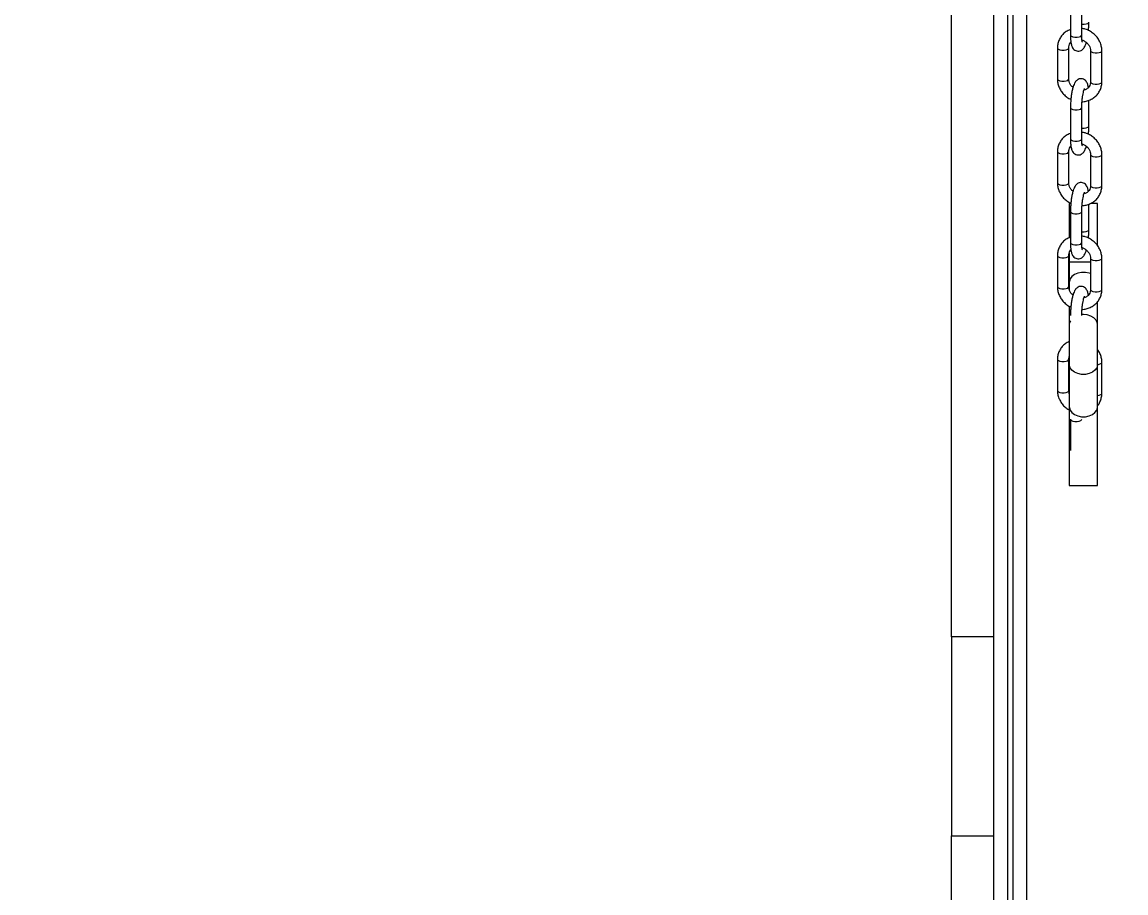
# Model space of a CAD drawing. Header units: millimetres. Extents: x -9110 to 8278, y -6387 to 5914.
# Drawn here: x -2524.1 to -2133, y -940.3 to -631.8 of the extents above; entities that cross this region are included whole.
import ezdxf

# ---------------------------------------------------------------- set-up
doc = ezdxf.new("R2010")
doc.units = ezdxf.units.MM
for name, color, linetype in [('DIKOM_ОБЪЕКТ', 7, 'Continuous'), ('DIKOM_РАЗМЕР_ЗОНА', 7, 'Continuous'), ('DIKOM_РАЗМЕР_ОБЪЕКТА', 7, 'Continuous')]:
    doc.layers.add(name, color=color, linetype=linetype)
doc.styles.add('style1', font='arial.ttf', dxfattribs={"width": 0.8})
doc.dimstyles.new('1-50', dxfattribs={"dimtxt": 300, "dimasz": 200, "dimexe": 100, "dimexo": 0, "dimgap": 100, "dimtad": 1, "dimtxsty": 'style1', "dimcen": 200, "dimclrd": 7, "dimclre": 7, "dimclrt": 7, "dimadec": 1, "dimazin": 2, "dimtfac": 1, "dimtmove": 0, "dimatfit": 2, "dimfxl": 0, "dimlwd": 25, "dimlwe": 18, "dimarcsym": 0})

# ---------------------------------------------------------------- blocks, each defined once
blk = doc.blocks.new('*D9')
at = {"layer": 'Defpoints', "color": 0, "transparency": 16777216}
for p in [(-2194.75, 3914.39), (-7206.95, -3406.45), (-367.75, -3406.45)]:
    blk.add_point(p, dxfattribs=at)
at = {"layer": 'DIKOM_РАЗМЕР_ОБЪЕКТА', "color": 7, "lineweight": 18, "transparency": 16777216}
for p, q in [((-2194.75, 3914.39), (-7306.95, 3914.39)), ((-367.75, -3406.45), (-7306.95, -3406.45))]:
    blk.add_line(p, q, dxfattribs=at)
at = {"layer": 'DIKOM_РАЗМЕР_ОБЪЕКТА', "color": 7, "lineweight": 25, "transparency": 16777216}
blk.add_line((-7206.95, 3714.39), (-7206.95, -3206.45), dxfattribs=at)
at = {"layer": 'DIKOM_РАЗМЕР_ОБЪЕКТА', "color": 7, "transparency": 16777216}
for points in [[(-7240.28, 3714.39), (-7173.61, 3714.39), (-7206.95, 3914.39)], [(-7240.28, -3206.45), (-7173.61, -3206.45), (-7206.95, -3406.45)]]:
    blk.add_solid(points, dxfattribs=at)
at = {"layer": 'DIKOM_РАЗМЕР_ОБЪЕКТА', "color": 7, "transparency": 16777216, "insert": (-7460.22, 292.26), "char_height": 300, "attachment_point": 5, "rotation": 90, "style": 'style1'}
blk.add_mtext('7300', dxfattribs=at)
blk = doc.blocks.new('*D10')
at = {"layer": 'Defpoints', "color": 0, "transparency": 16777216}
for p in [(-3851.31, 5914.39), (-8660.16, -5406.45), (-497.85, -5406.45)]:
    blk.add_point(p, dxfattribs=at)
at = {"layer": 'DIKOM_РАЗМЕР_ЗОНА', "color": 7, "lineweight": 18, "transparency": 16777216}
for p, q in [((-3851.31, 5914.39), (-8760.16, 5914.39)), ((-497.85, -5406.45), (-8760.16, -5406.45))]:
    blk.add_line(p, q, dxfattribs=at)
at = {"layer": 'DIKOM_РАЗМЕР_ЗОНА', "color": 7, "lineweight": 25, "transparency": 16777216}
blk.add_line((-8660.16, 5714.39), (-8660.16, -5206.45), dxfattribs=at)
at = {"layer": 'DIKOM_РАЗМЕР_ЗОНА', "color": 7, "transparency": 16777216}
for points in [[(-8693.49, 5714.39), (-8626.83, 5714.39), (-8660.16, 5914.39)], [(-8693.49, -5206.45), (-8626.83, -5206.45), (-8660.16, -5406.45)]]:
    blk.add_solid(points, dxfattribs=at)
at = {"layer": 'DIKOM_РАЗМЕР_ЗОНА', "color": 7, "transparency": 16777216, "insert": (-8913.43, 268.46), "char_height": 300, "attachment_point": 5, "rotation": 90, "style": 'style1'}
blk.add_mtext('11300', dxfattribs=at)
blk = doc.blocks.new('*D11')
at = {"layer": 'Defpoints', "color": 0, "transparency": 16777216}
for p in [(-6509.94, 303.97), (6278.2, -1263.03), (6278.2, -4309.96)]:
    blk.add_point(p, dxfattribs=at)
at = {"layer": 'DIKOM_РАЗМЕР_ОБЪЕКТА', "color": 7, "lineweight": 18, "transparency": 16777216}
for p, q in [((-6509.94, 303.97), (-6509.94, -4409.96)), ((6278.2, -1263.03), (6278.2, -4409.96))]:
    blk.add_line(p, q, dxfattribs=at)
at = {"layer": 'DIKOM_РАЗМЕР_ОБЪЕКТА', "color": 7, "lineweight": 25, "transparency": 16777216}
blk.add_line((-6309.94, -4309.96), (6078.2, -4309.96), dxfattribs=at)
at = {"layer": 'DIKOM_РАЗМЕР_ОБЪЕКТА', "color": 7, "transparency": 16777216}
for points in [[(-6309.94, -4276.63), (-6309.94, -4343.29), (-6509.94, -4309.96)], [(6078.2, -4276.63), (6078.2, -4343.29), (6278.2, -4309.96)]]:
    blk.add_solid(points, dxfattribs=at)
at = {"layer": 'DIKOM_РАЗМЕР_ОБЪЕКТА', "color": 7, "transparency": 16777216, "insert": (-27.26, -4056.79), "char_height": 300, "attachment_point": 5, "style": 'style1'}
blk.add_mtext('12800', dxfattribs=at)

msp = doc.modelspace()

# ---------------------------------------------------------------- linework, layer by layer
at = {"layer": 'DIKOM_ОБЪЕКТ', "color": 7, "linetype": 'Continuous', "lineweight": 15}
for p, q in [((-2173.084, 1853.969), (-2173.084, -1346.032)), ((-2168.084, -1346.032), (-2168.084, 1853.969)), ((-2174.816, -1746.032), (-2174.816, 3.968)), ((-2194.816, -849.617), (-2194.816, -445.853)), ((-2179.816, -849.617), (-2179.816, -445.853)), ((-2152.689, -625.364), (-2152.689, -636.4)), ((-2148.688, -636.4), (-2148.688, -625.364)), ((-2157.294, -640.959), (-2157.294, -651.995)), ((-2153.294, -651.995), (-2153.294, -640.959)), ((-2145.562, -641.949), (-2145.562, -652.985)), ((-2141.562, -652.985), (-2141.562, -641.949)), ((-2153.339, -652.16), (-2153.294, -651.995)), ((-2146.167, -668.58), (-2146.167, -659.504)), ((-2152.689, -662.151), (-2152.689, -673.187)), ((-2148.688, -673.187), (-2148.688, -662.151)), ((-2157.294, -677.746), (-2157.294, -688.782)), ((-2153.294, -688.782), (-2153.294, -677.746)), ((-2145.562, -678.736), (-2145.562, -689.772)), ((-2141.562, -689.772), (-2141.562, -678.736)), ((-2153.339, -688.947), (-2153.294, -688.782)), ((-2153.084, -696.032), (-2153.084, -708.172)), ((-2152.594, -696.032), (-2153.084, -696.032)), ((-2143.084, -696.032), (-2145.478, -696.032)), ((-2143.084, -711.044), (-2143.084, -696.032)), ((-2152.689, -698.938), (-2152.689, -709.974)), ((-2148.688, -709.974), (-2148.688, -698.938)), ((-2146.167, -705.367), (-2146.167, -696.291)), ((-2157.294, -714.533), (-2157.294, -725.569)), ((-2153.294, -725.569), (-2153.294, -714.533)), ((-2153.084, -713.502), (-2153.084, -716.889)), ((-2145.562, -715.523), (-2145.562, -726.559)), ((-2141.562, -726.559), (-2141.562, -715.523)), ((-2153.084, -716.889), (-2153.084, -723.961)), ((-2145.562, -716.889), (-2153.084, -716.889)), ((-2153.339, -725.734), (-2153.294, -725.569)), ((-2153.084, -723.961), (-2153.084, -726.669)), ((-2143.084, -738.96), (-2143.084, -730.895)), ((-2153.084, -732.471), (-2153.084, -738.96)), ((-2153.084, -738.96), (-2153.084, -753.103)), ((-2148.084, -735.425), (-2148.7, -735.452)), ((-2143.084, -753.103), (-2143.084, -738.96)), ((-2157.294, -751.319), (-2157.294, -762.355)), ((-2153.294, -762.355), (-2153.294, -751.319)), ((-2153.084, -753.103), (-2153.084, -768.103)), ((-2143.084, -768.103), (-2143.084, -753.103)), ((-2141.562, -763.345), (-2141.562, -752.309)), ((-2153.339, -762.52), (-2153.294, -762.355)), ((-2153.084, -768.103), (-2153.084, -775.174)), ((-2143.084, -775.174), (-2143.084, -768.103)), ((-2152.689, -772.511), (-2152.689, -783.547)), ((-2153.084, -775.174), (-2153.084, -796.032)), ((-2153.084, -775.174), (-2152.689, -775.174)), ((-2143.084, -796.032), (-2143.084, -775.174)), ((-2153.084, -796.032), (-2143.084, -796.032)), ((-2179.816, -849.617), (-2194.816, -849.617)), ((-2194.816, -849.617), (-2194.816, -920.129)), ((-2179.816, -920.129), (-2179.816, -849.617)), ((-2194.816, -920.129), (-2179.816, -920.129)), ((-2194.816, -1212.914), (-2194.816, -920.129)), ((-2179.816, -1212.914), (-2179.816, -920.129))]:
    msp.add_line(p, q, dxfattribs=at)
at = {"layer": 'DIKOM_ОБЪЕКТ', "color": 7, "linetype": 'Continuous', "lineweight": 15, "flags": 128}
for points in [[(-2148.688, -632.552), (-2148.588, -632.561), (-2147.807, -632.566), (-2147.082, -632.453), (-2146.522, -632.24), (-2146.212, -631.958), (-2146.167, -631.793)], [(-2152.689, -636.4), (-2152.656, -636.542), (-2152.368, -636.827), (-2151.825, -637.047), (-2151.109, -637.168), (-2150.328, -637.173), (-2149.603, -637.06), (-2149.043, -636.847), (-2148.733, -636.565), (-2148.688, -636.4)], [(-2157.294, -640.959), (-2157.262, -641.101), (-2156.974, -641.386), (-2156.43, -641.606), (-2155.714, -641.727), (-2154.934, -641.732), (-2154.209, -641.619), (-2153.649, -641.406), (-2153.339, -641.124), (-2153.294, -640.969)], [(-2145.562, -641.955), (-2145.529, -642.091), (-2145.242, -642.376), (-2144.698, -642.595), (-2143.982, -642.717), (-2143.202, -642.722), (-2142.476, -642.609), (-2141.916, -642.395), (-2141.607, -642.114), (-2141.562, -641.949)], [(-2157.294, -651.995), (-2157.262, -652.137), (-2156.974, -652.422), (-2156.43, -652.642), (-2155.714, -652.763), (-2154.934, -652.768), (-2154.209, -652.655), (-2153.649, -652.442), (-2153.339, -652.16)], [(-2145.562, -652.985), (-2145.529, -653.127), (-2145.242, -653.412), (-2144.698, -653.631), (-2143.982, -653.753), (-2143.202, -653.758), (-2142.476, -653.645), (-2141.916, -653.431), (-2141.607, -653.15), (-2141.562, -652.985)], [(-2152.689, -662.151), (-2152.656, -662.293), (-2152.368, -662.577), (-2151.825, -662.797), (-2151.109, -662.919)], [(-2151.109, -662.919), (-2150.328, -662.924), (-2149.603, -662.811), (-2149.043, -662.597), (-2148.733, -662.316), (-2148.688, -662.15)], [(-2148.688, -669.338), (-2148.588, -669.348), (-2147.807, -669.353), (-2147.082, -669.24), (-2146.522, -669.026), (-2146.212, -668.745), (-2146.167, -668.58)], [(-2152.689, -673.187), (-2152.656, -673.329), (-2152.368, -673.613), (-2151.825, -673.833), (-2151.109, -673.955), (-2150.328, -673.96), (-2149.603, -673.847), (-2149.043, -673.633), (-2148.733, -673.352), (-2148.688, -673.187)], [(-2157.294, -677.746), (-2157.262, -677.887), (-2156.974, -678.172), (-2156.43, -678.392), (-2155.714, -678.514), (-2154.934, -678.518), (-2154.209, -678.406), (-2153.649, -678.192), (-2153.339, -677.911), (-2153.294, -677.756)], [(-2145.562, -678.742), (-2145.529, -678.877), (-2145.242, -679.162), (-2144.698, -679.382), (-2143.982, -679.504), (-2143.202, -679.508), (-2142.476, -679.396), (-2141.916, -679.182), (-2141.607, -678.901), (-2141.562, -678.736)], [(-2157.294, -688.782), (-2157.262, -688.923), (-2156.974, -689.208), (-2156.43, -689.428), (-2155.714, -689.55), (-2154.934, -689.555), (-2154.209, -689.442), (-2153.649, -689.228), (-2153.339, -688.947)], [(-2145.562, -689.772), (-2145.529, -689.913), (-2145.242, -690.198), (-2144.698, -690.418), (-2143.982, -690.54), (-2143.202, -690.544), (-2142.476, -690.432), (-2141.916, -690.218), (-2141.607, -689.937), (-2141.562, -689.772)], [(-2152.689, -698.937), (-2152.656, -699.079), (-2152.368, -699.364), (-2151.825, -699.584), (-2151.109, -699.706)], [(-2151.109, -699.706), (-2150.328, -699.71), (-2149.603, -699.598), (-2149.043, -699.384), (-2148.733, -699.103), (-2148.688, -698.937)], [(-2148.688, -706.125), (-2148.588, -706.135), (-2147.807, -706.139), (-2147.082, -706.026), (-2146.522, -705.813), (-2146.212, -705.532), (-2146.167, -705.367)], [(-2152.689, -709.974), (-2152.656, -710.115), (-2152.368, -710.4), (-2151.825, -710.62), (-2151.109, -710.742), (-2150.328, -710.746), (-2149.603, -710.634), (-2149.043, -710.42), (-2148.733, -710.139), (-2148.688, -709.974)], [(-2157.294, -714.533), (-2157.262, -714.674), (-2156.974, -714.959), (-2156.43, -715.179), (-2155.714, -715.3), (-2154.934, -715.305), (-2154.209, -715.192), (-2153.649, -714.979), (-2153.339, -714.698), (-2153.294, -714.542)], [(-2145.562, -715.529), (-2145.529, -715.664), (-2145.242, -715.949), (-2144.698, -716.169), (-2143.982, -716.29), (-2143.202, -716.295), (-2142.476, -716.182), (-2141.916, -715.969), (-2141.607, -715.688), (-2141.562, -715.523)], [(-2145.562, -720.908), (-2146.092, -720.718), (-2147.403, -720.458), (-2148.765, -720.458), (-2150.076, -720.718), (-2151.239, -721.218), (-2152.168, -721.922), (-2152.795, -722.777), (-2153.072, -723.719), (-2153.084, -723.961)], [(-2157.294, -725.569), (-2157.262, -725.71), (-2156.974, -725.995), (-2156.43, -726.215), (-2155.714, -726.337), (-2154.934, -726.341), (-2154.209, -726.228), (-2153.649, -726.015), (-2153.339, -725.734)], [(-2145.562, -726.559), (-2145.529, -726.7), (-2145.242, -726.985), (-2144.698, -727.205), (-2143.982, -727.326), (-2143.202, -727.331), (-2142.476, -727.218), (-2141.916, -727.005), (-2141.607, -726.724), (-2141.562, -726.559)], [(-2152.689, -737.583), (-2152.979, -738.241), (-2153.084, -738.96)], [(-2143.084, -738.96), (-2143.188, -738.241), (-2143.645, -737.334), (-2144.43, -736.547), (-2145.486, -735.94), (-2146.735, -735.556), (-2148.084, -735.425)], [(-2157.294, -751.319), (-2157.262, -751.461), (-2156.974, -751.746), (-2156.43, -751.966), (-2155.714, -752.087), (-2154.934, -752.092), (-2154.209, -751.979), (-2153.649, -751.766), (-2153.339, -751.484), (-2153.294, -751.329)], [(-2143.084, -753.103), (-2143.096, -753.344), (-2143.373, -754.287), (-2143.999, -755.142), (-2144.928, -755.845), (-2146.092, -756.345), (-2147.403, -756.605), (-2148.765, -756.605), (-2150.076, -756.345), (-2151.239, -755.845), (-2152.168, -755.142), (-2152.795, -754.287), (-2153.072, -753.344), (-2153.084, -753.103)], [(-2143.084, -753.072), (-2142.476, -752.969), (-2141.916, -752.756), (-2141.607, -752.474), (-2141.562, -752.31)], [(-2157.294, -762.355), (-2157.262, -762.497), (-2156.974, -762.782), (-2156.43, -763.002), (-2155.714, -763.123), (-2154.934, -763.128), (-2154.209, -763.015), (-2153.649, -762.802), (-2153.339, -762.52)], [(-2143.084, -764.108), (-2142.476, -764.005), (-2141.916, -763.792), (-2141.607, -763.51), (-2141.562, -763.345)], [(-2153.084, -768.103), (-2153.072, -768.344), (-2152.795, -769.287), (-2152.168, -770.142), (-2151.239, -770.845), (-2150.076, -771.345), (-2148.765, -771.605), (-2147.403, -771.605), (-2146.092, -771.345), (-2144.928, -770.845), (-2143.999, -770.142), (-2143.373, -769.287), (-2143.096, -768.344), (-2143.084, -768.103)], [(-2152.689, -772.511), (-2152.656, -772.653), (-2152.368, -772.938), (-2151.825, -773.158), (-2151.109, -773.279)], [(-2151.109, -773.279), (-2150.328, -773.284), (-2149.603, -773.171), (-2149.043, -772.958), (-2148.733, -772.676), (-2148.688, -772.51)]]:
    msp.add_lwpolyline(points, dxfattribs=at)
at = {"layer": 'DIKOM_ОБЪЕКТ', "color": 7, "linetype": 'Continuous', "lineweight": 15}
for points, knots in [([(-2146.324, -634.77), (-2146.308, -634.624), (-2146.238, -633.995), (-2146.184, -632.971), (-2146.172, -632.151), (-2146.167, -631.793)], [0, 0, 0, 0, 0.14625, 0.6276141, 1, 1, 1, 1]), ([(-2152.689, -634.441), (-2152.981, -634.546), (-2153.755, -634.826), (-2154.839, -635.592), (-2155.889, -636.664), (-2156.669, -637.934), (-2157.151, -639.312), (-2157.289, -640.345), (-2157.293, -640.888), (-2157.294, -640.959)], [0, 0, 0, 0, 0.1076118, 0.2849404, 0.4608942, 0.6355444, 0.8093517, 0.9749951, 1, 1, 1, 1]), ([(-2152.689, -636.4), (-2152.687, -636.637), (-2152.681, -637.334), (-2152.613, -638.406), (-2152.443, -639.565), (-2152.19, -640.445), (-2151.751, -641.194), (-2151.197, -641.721), (-2150.477, -642.054), (-2149.67, -642.111), (-2148.938, -641.894), (-2148.369, -641.509), (-2147.941, -641.035), (-2147.578, -640.43), (-2147.295, -639.785), (-2147.137, -639.221), (-2147.076, -639.006)], [0, 0, 0, 0, 0.0512003, 0.1511741, 0.2551596, 0.3725214, 0.4398141, 0.4977943, 0.556708, 0.6164581, 0.6741824, 0.7273222, 0.7829728, 0.8492727, 0.9423712, 1, 1, 1, 1]), ([(-2141.562, -641.949), (-2141.574, -641.644), (-2141.604, -640.84), (-2141.914, -639.548), (-2142.547, -638.142), (-2143.455, -636.863), (-2144.6, -635.758), (-2145.942, -634.883), (-2147.324, -634.277), (-2148.268, -634.11), (-2148.688, -634.036)], [0, 0, 0, 0, 0.0814999, 0.2145456, 0.3482076, 0.4827254, 0.6180491, 0.7540201, 0.8904637, 1, 1, 1, 1]), ([(-2148.46, -638.893), (-2148.459, -638.895), (-2148.444, -638.923), (-2148.498, -638.791), (-2148.563, -638.456), (-2148.644, -637.814), (-2148.683, -637.089), (-2148.687, -636.574), (-2148.688, -636.4)], [0, 0, 0, 0, 0.0094168, 0.1657513, 0.3652213, 0.6008836, 0.8659843, 1, 1, 1, 1]), ([(-2153.294, -640.959), (-2153.289, -640.825), (-2153.27, -640.372), (-2153.068, -639.659), (-2152.694, -639.191), (-2152.512, -638.962)], [0, 0, 0, 0, 0.1765922, 0.5979255, 1, 1, 1, 1]), ([(-2148.596, -638.137), (-2148.584, -638.139), (-2148.217, -638.213), (-2147.539, -638.597), (-2146.673, -639.27), (-2146.03, -640.129), (-2145.632, -641.052), (-2145.585, -641.654), (-2145.562, -641.949)], [0, 0, 0, 0, 0.0071446, 0.2083795, 0.4083889, 0.6080373, 0.8083664, 1, 1, 1, 1]), ([(-2157.294, -651.995), (-2157.282, -652.301), (-2157.252, -653.104), (-2156.942, -654.396), (-2156.308, -655.801), (-2155.403, -657.086), (-2154.25, -658.172), (-2153.269, -658.879), (-2152.654, -659.126), (-2152.532, -659.174)], [0, 0, 0, 0, 0.1034847, 0.2724584, 0.4422013, 0.6130312, 0.7848845, 0.9575587, 1, 1, 1, 1]), ([(-2151.78, -654.939), (-2151.906, -654.843), (-2152.324, -654.527), (-2152.82, -653.81), (-2153.226, -652.894), (-2153.272, -652.29), (-2153.294, -651.995)], [0, 0, 0, 0, 0.1274483, 0.4219035, 0.7173642, 1, 1, 1, 1]), ([(-2146.344, -654.982), (-2146.369, -654.803), (-2146.451, -654.19), (-2146.669, -653.504), (-2147.105, -652.75), (-2147.659, -652.224), (-2148.379, -651.89), (-2149.186, -651.834), (-2149.918, -652.05), (-2150.487, -652.436), (-2150.914, -652.91), (-2151.28, -653.511), (-2151.611, -654.306), (-2151.933, -655.394), (-2152.212, -656.699), (-2152.433, -658.138), (-2152.589, -659.611), (-2152.674, -660.972), (-2152.684, -661.793), (-2152.689, -662.151)], [0, 0, 0, 0, 0.0370186, 0.1265185, 0.1778357, 0.2220653, 0.2669809, 0.3125461, 0.3565784, 0.3970883, 0.4395275, 0.490114, 0.5611045, 0.6378487, 0.7180079, 0.7939619, 0.8684687, 0.9426341, 1, 1, 1, 1]), ([(-2148.592, -660), (-2148.486, -660.003), (-2147.853, -660.025), (-2146.721, -659.765), (-2145.281, -659.212), (-2144.013, -658.359), (-2142.968, -657.279), (-2142.187, -656.011), (-2141.705, -654.632), (-2141.567, -653.6), (-2141.563, -653.056), (-2141.562, -652.985)], [0, 0, 0, 0, 0.0280054, 0.1673582, 0.3061511, 0.4440176, 0.580828, 0.7166243, 0.8517646, 0.9805585, 1, 1, 1, 1]), ([(-2145.562, -652.985), (-2145.567, -653.119), (-2145.585, -653.574), (-2145.807, -654.3), (-2146.345, -655.064), (-2147.053, -655.629), (-2147.649, -655.8), (-2147.896, -655.872)], [0, 0, 0, 0, 0.0992816, 0.3361617, 0.5794516, 0.8255338, 1, 1, 1, 1]), ([(-2148.688, -662.151), (-2148.687, -661.945), (-2148.682, -661.347), (-2148.627, -660.276), (-2148.507, -658.991), (-2148.334, -657.765), (-2148.127, -656.694), (-2147.911, -655.892), (-2147.756, -655.439), (-2147.65, -655.255), (-2147.674, -655.287), (-2147.677, -655.292)], [0, 0, 0, 0, 0.0749021, 0.2172223, 0.3608706, 0.5045725, 0.6463729, 0.7839251, 0.893744, 0.9849341, 1, 1, 1, 1]), ([(-2146.324, -671.557), (-2146.308, -671.41), (-2146.238, -670.782), (-2146.184, -669.758), (-2146.172, -668.938), (-2146.167, -668.58)], [0, 0, 0, 0, 0.1462503, 0.6276108, 1, 1, 1, 1]), ([(-2152.689, -671.227), (-2152.981, -671.333), (-2153.755, -671.612), (-2154.84, -672.379), (-2155.889, -673.45), (-2156.669, -674.721), (-2157.151, -676.099), (-2157.289, -677.132), (-2157.293, -677.675), (-2157.294, -677.746)], [0, 0, 0, 0, 0.107612, 0.2849242, 0.4608954, 0.6355455, 0.8093526, 0.9749952, 1, 1, 1, 1]), ([(-2141.562, -678.736), (-2141.574, -678.431), (-2141.604, -677.627), (-2141.914, -676.335), (-2142.547, -674.929), (-2143.455, -673.65), (-2144.6, -672.544), (-2145.942, -671.669), (-2147.324, -671.063), (-2148.268, -670.897), (-2148.688, -670.822)], [0, 0, 0, 0, 0.0814997, 0.214546, 0.3482085, 0.4827275, 0.6180513, 0.7540235, 0.8904675, 1, 1, 1, 1]), ([(-2153.294, -677.746), (-2153.289, -677.612), (-2153.27, -677.158), (-2153.068, -676.445), (-2152.694, -675.977), (-2152.512, -675.749)], [0, 0, 0, 0, 0.1765925, 0.5979247, 1, 1, 1, 1]), ([(-2152.689, -673.187), (-2152.687, -673.423), (-2152.681, -674.121), (-2152.613, -675.192), (-2152.443, -676.352), (-2152.189, -677.232), (-2151.752, -677.98), (-2151.197, -678.508), (-2150.478, -678.841), (-2149.67, -678.897), (-2148.938, -678.681), (-2148.369, -678.295), (-2147.941, -677.822), (-2147.578, -677.217), (-2147.295, -676.572), (-2147.137, -676.008), (-2147.076, -675.792)], [0, 0, 0, 0, 0.0511995, 0.1511738, 0.2551591, 0.3724979, 0.4398128, 0.4977926, 0.5567067, 0.6164423, 0.6741823, 0.7273221, 0.7829728, 0.8492726, 0.9423715, 1, 1, 1, 1]), ([(-2148.46, -675.68), (-2148.459, -675.681), (-2148.444, -675.71), (-2148.498, -675.578), (-2148.563, -675.242), (-2148.644, -674.601), (-2148.683, -673.876), (-2148.687, -673.36), (-2148.688, -673.187)], [0, 0, 0, 0, 0.0094167, 0.165748, 0.3652145, 0.6009589, 0.8659883, 1, 1, 1, 1]), ([(-2148.596, -674.923), (-2148.584, -674.926), (-2148.217, -674.999), (-2147.539, -675.384), (-2146.673, -676.057), (-2146.03, -676.915), (-2145.632, -677.838), (-2145.585, -678.441), (-2145.562, -678.736)], [0, 0, 0, 0, 0.0071441, 0.2083802, 0.4083897, 0.6080372, 0.8083663, 1, 1, 1, 1]), ([(-2157.294, -688.782), (-2157.282, -689.087), (-2157.252, -689.891), (-2156.942, -691.183), (-2156.308, -692.588), (-2155.403, -693.872), (-2154.25, -694.958), (-2153.269, -695.666), (-2152.654, -695.912), (-2152.532, -695.961)], [0, 0, 0, 0, 0.1034846, 0.2724582, 0.4422011, 0.6130316, 0.7848842, 0.9575587, 1, 1, 1, 1]), ([(-2151.78, -691.725), (-2151.906, -691.63), (-2152.324, -691.314), (-2152.82, -690.597), (-2153.226, -689.681), (-2153.272, -689.077), (-2153.294, -688.782)], [0, 0, 0, 0, 0.1274483, 0.4219035, 0.7173642, 1, 1, 1, 1]), ([(-2146.344, -691.769), (-2146.369, -691.59), (-2146.451, -690.977), (-2146.669, -690.291), (-2147.105, -689.537), (-2147.659, -689.01), (-2148.379, -688.677), (-2149.186, -688.62), (-2149.918, -688.837), (-2150.487, -689.223), (-2150.914, -689.697), (-2151.28, -690.298), (-2151.611, -691.092), (-2151.933, -692.181), (-2152.212, -693.486), (-2152.433, -694.924), (-2152.589, -696.397), (-2152.674, -697.759), (-2152.684, -698.58), (-2152.689, -698.938)], [0, 0, 0, 0, 0.0370188, 0.1265185, 0.1778357, 0.2220654, 0.2669808, 0.3125461, 0.3565785, 0.3970885, 0.4395274, 0.4901139, 0.5611044, 0.6378488, 0.7180077, 0.7939616, 0.868468, 0.9426341, 1, 1, 1, 1]), ([(-2148.688, -698.938), (-2148.687, -698.732), (-2148.682, -698.134), (-2148.627, -697.062), (-2148.507, -695.778), (-2148.334, -694.552), (-2148.127, -693.481), (-2147.911, -692.679), (-2147.756, -692.226), (-2147.65, -692.042), (-2147.674, -692.074), (-2147.677, -692.078)], [0, 0, 0, 0, 0.0749068, 0.2172337, 0.3608895, 0.5046005, 0.6464077, 0.783967, 0.8937913, 0.9849864, 1, 1, 1, 1]), ([(-2148.592, -696.786), (-2148.486, -696.79), (-2147.853, -696.812), (-2146.721, -696.551), (-2145.281, -695.998), (-2144.013, -695.146), (-2142.968, -694.066), (-2142.187, -692.797), (-2141.705, -691.419), (-2141.567, -690.386), (-2141.563, -689.843), (-2141.562, -689.772)], [0, 0, 0, 0, 0.0280051, 0.1673562, 0.3061476, 0.4440121, 0.5808208, 0.7166155, 0.8517547, 0.9805458, 1, 1, 1, 1]), ([(-2145.562, -689.772), (-2145.567, -689.906), (-2145.585, -690.36), (-2145.807, -691.087), (-2146.345, -691.85), (-2147.053, -692.415), (-2147.649, -692.587), (-2147.896, -692.658)], [0, 0, 0, 0, 0.0993335, 0.3361991, 0.5794753, 0.8255445, 1, 1, 1, 1]), ([(-2141.562, -715.523), (-2141.574, -715.217), (-2141.604, -714.414), (-2141.914, -713.122), (-2142.547, -711.716), (-2143.455, -710.436), (-2144.6, -709.331), (-2145.942, -708.456), (-2147.324, -707.85), (-2148.268, -707.683), (-2148.688, -707.609)], [0, 0, 0, 0, 0.0814995, 0.2145561, 0.3482098, 0.4827286, 0.6180522, 0.7540235, 0.8904678, 1, 1, 1, 1]), ([(-2146.324, -708.343), (-2146.308, -708.197), (-2146.238, -707.568), (-2146.184, -706.545), (-2146.172, -705.724), (-2146.167, -705.367)], [0, 0, 0, 0, 0.1462545, 0.627615, 1, 1, 1, 1]), ([(-2152.689, -708.014), (-2152.981, -708.12), (-2153.755, -708.399), (-2154.839, -709.165), (-2155.889, -710.237), (-2156.669, -711.508), (-2157.151, -712.886), (-2157.289, -713.918), (-2157.293, -714.461), (-2157.294, -714.533)], [0, 0, 0, 0, 0.1076119, 0.2849241, 0.4608783, 0.6355456, 0.8093527, 0.9749952, 1, 1, 1, 1]), ([(-2152.689, -709.974), (-2152.687, -710.21), (-2152.681, -710.907), (-2152.613, -711.979), (-2152.443, -713.139), (-2152.189, -714.018), (-2151.752, -714.767), (-2151.197, -715.295), (-2150.478, -715.627), (-2149.67, -715.684), (-2148.938, -715.467), (-2148.369, -715.082), (-2147.941, -714.609), (-2147.578, -714.003), (-2147.295, -713.359), (-2147.137, -712.795), (-2147.076, -712.579)], [0, 0, 0, 0, 0.0512004, 0.1511738, 0.2551591, 0.3724978, 0.4398128, 0.4977931, 0.5567068, 0.6164424, 0.6741824, 0.7273222, 0.7829729, 0.8492726, 0.9423715, 1, 1, 1, 1]), ([(-2148.46, -712.466), (-2148.459, -712.468), (-2148.444, -712.497), (-2148.498, -712.365), (-2148.563, -712.029), (-2148.644, -711.387), (-2148.683, -710.662), (-2148.687, -710.147), (-2148.688, -709.974)], [0, 0, 0, 0, 0.0094167, 0.165748, 0.3652145, 0.6009589, 0.8659883, 1, 1, 1, 1]), ([(-2148.596, -711.71), (-2148.584, -711.712), (-2148.217, -711.786), (-2147.539, -712.171), (-2146.673, -712.844), (-2146.03, -713.702), (-2145.632, -714.625), (-2145.585, -715.228), (-2145.562, -715.523)], [0, 0, 0, 0, 0.0071441, 0.2083802, 0.4083897, 0.6080372, 0.8083663, 1, 1, 1, 1]), ([(-2153.294, -714.533), (-2153.289, -714.399), (-2153.27, -713.945), (-2153.068, -713.232), (-2152.694, -712.764), (-2152.512, -712.536)], [0, 0, 0, 0, 0.1766936, 0.5979221, 1, 1, 1, 1]), ([(-2157.294, -725.569), (-2157.282, -725.874), (-2157.252, -726.678), (-2156.942, -727.97), (-2156.308, -729.374), (-2155.403, -730.659), (-2154.25, -731.745), (-2153.269, -732.453), (-2152.654, -732.699), (-2152.532, -732.748)], [0, 0, 0, 0, 0.1034982, 0.2724699, 0.4422109, 0.6130394, 0.7848851, 0.9575592, 1, 1, 1, 1]), ([(-2151.78, -728.512), (-2151.906, -728.417), (-2152.324, -728.1), (-2152.82, -727.384), (-2153.226, -726.467), (-2153.272, -725.864), (-2153.294, -725.569)], [0, 0, 0, 0, 0.1274397, 0.421875, 0.7173156, 1, 1, 1, 1]), ([(-2146.344, -728.556), (-2146.369, -728.376), (-2146.451, -727.763), (-2146.669, -727.077), (-2147.105, -726.323), (-2147.659, -725.797), (-2148.379, -725.464), (-2149.186, -725.407), (-2149.918, -725.624), (-2150.487, -726.009), (-2150.914, -726.483), (-2151.28, -727.084), (-2151.611, -727.879), (-2151.933, -728.967), (-2152.212, -730.273), (-2152.433, -731.711), (-2152.589, -733.184), (-2152.674, -734.545), (-2152.684, -735.366), (-2152.689, -735.725)], [0, 0, 0, 0, 0.037019, 0.1265027, 0.1778208, 0.2220509, 0.2669674, 0.3125335, 0.3565666, 0.3970773, 0.439517, 0.4901045, 0.5610962, 0.6378421, 0.7180024, 0.7939578, 0.8684663, 0.942633, 1, 1, 1, 1]), ([(-2148.592, -733.573), (-2148.486, -733.577), (-2147.853, -733.598), (-2146.721, -733.338), (-2145.281, -732.785), (-2144.013, -731.932), (-2142.968, -730.853), (-2142.187, -729.584), (-2141.705, -728.205), (-2141.567, -727.173), (-2141.563, -726.63), (-2141.562, -726.559)], [0, 0, 0, 0, 0.0279983, 0.1673504, 0.3061422, 0.4440083, 0.580818, 0.7166135, 0.8517525, 0.9805457, 1, 1, 1, 1]), ([(-2145.562, -726.559), (-2145.567, -726.693), (-2145.585, -727.147), (-2145.807, -727.873), (-2146.345, -728.637), (-2147.053, -729.202), (-2147.649, -729.374), (-2147.896, -729.445)], [0, 0, 0, 0, 0.0993334, 0.3361988, 0.5794748, 0.8255438, 1, 1, 1, 1]), ([(-2148.688, -735.725), (-2148.687, -735.518), (-2148.682, -734.921), (-2148.627, -733.849), (-2148.507, -732.565), (-2148.334, -731.339), (-2148.127, -730.268), (-2147.911, -729.465), (-2147.756, -729.013), (-2147.65, -728.829), (-2147.674, -728.861), (-2147.677, -728.865)], [0, 0, 0, 0, 0.0749068, 0.2172337, 0.3608895, 0.504599, 0.6464076, 0.783967, 0.8937913, 0.9849864, 1, 1, 1, 1]), ([(-2153.084, -744.959), (-2153.241, -745.017), (-2153.878, -745.255), (-2154.837, -745.957), (-2155.889, -747.022), (-2156.669, -748.295), (-2157.151, -749.672), (-2157.289, -750.705), (-2157.293, -751.248), (-2157.294, -751.319)], [0, 0, 0, 0, 0.0612996, 0.2478137, 0.4328995, 0.6166133, 0.7994586, 0.9736975, 1, 1, 1, 1]), ([(-2153.294, -751.319), (-2153.291, -751.184), (-2153.281, -750.82), (-2153.16, -750.494), (-2153.084, -750.289)], [0, 0, 0, 0, 0.3701349, 1, 1, 1, 1]), ([(-2141.562, -752.309), (-2141.573, -752.004), (-2141.603, -751.2), (-2141.922, -749.913), (-2142.429, -748.701), (-2142.912, -748.059), (-2143.084, -747.831)], [0, 0, 0, 0, 0.1931927, 0.5086001, 0.8254228, 1, 1, 1, 1]), ([(-2157.294, -762.355), (-2157.283, -762.661), (-2157.252, -763.464), (-2156.942, -764.756), (-2156.309, -766.163), (-2155.399, -767.438), (-2154.32, -768.507), (-2153.475, -769.02), (-2153.084, -769.258)], [0, 0, 0, 0, 0.11094, 0.2920629, 0.4740072, 0.6571189, 0.841322, 1, 1, 1, 1]), ([(-2153.084, -763.456), (-2153.116, -763.384), (-2153.279, -763.019), (-2153.288, -762.651), (-2153.294, -762.355)], [0, 0, 0, 0, 0.1949524, 1, 1, 1, 1]), ([(-2143.084, -767.681), (-2143.059, -767.656), (-2142.688, -767.276), (-2142.203, -766.357), (-2141.701, -764.996), (-2141.567, -763.96), (-2141.563, -763.417), (-2141.562, -763.345)], [0, 0, 0, 0, 0.0230186, 0.3395145, 0.6545113, 0.9546869, 1, 1, 1, 1])]:
    msp.add_open_spline(points, degree=3, knots=knots, dxfattribs=at)

# ---------------------------------------------------------------- dimensions: what is measured, and where the dimension line sits
at = {"layer": 'DIKOM_РАЗМЕР_ЗОНА'}
dim = msp.add_linear_dim(base=(-8660.16, -5406.454), p1=(-3851.314, 5914.391), p2=(-497.849, -5406.454), angle=90, text='11300', dimstyle='1-50', dxfattribs=at)
dim.commit()
dim.dimension.update_dxf_attribs({"geometry": '*D10', "text_midpoint": (-8660.16, 268.455), "dimtype": 160})
at = {"layer": 'DIKOM_РАЗМЕР_ОБЪЕКТА'}
dim = msp.add_linear_dim(base=(-7206.946, -3406.454), p1=(-2194.748, 3914.391), p2=(-367.748, -3406.454), angle=90, text='7300', dimstyle='1-50', dxfattribs=at)
dim.commit()
dim.dimension.update_dxf_attribs({"geometry": '*D9', "text_midpoint": (-7206.946, 292.262), "dimtype": 160})
dim = msp.add_linear_dim(base=(6278.196, -4309.959), p1=(-6509.939, 303.968), p2=(6278.196, -1263.032), text='12800', dimstyle='1-50', dxfattribs=at)
dim.commit()
dim.dimension.update_dxf_attribs({"geometry": '*D11', "text_midpoint": (-27.257, -4309.959), "dimtype": 160})

doc.saveas('drawing.dxf')
